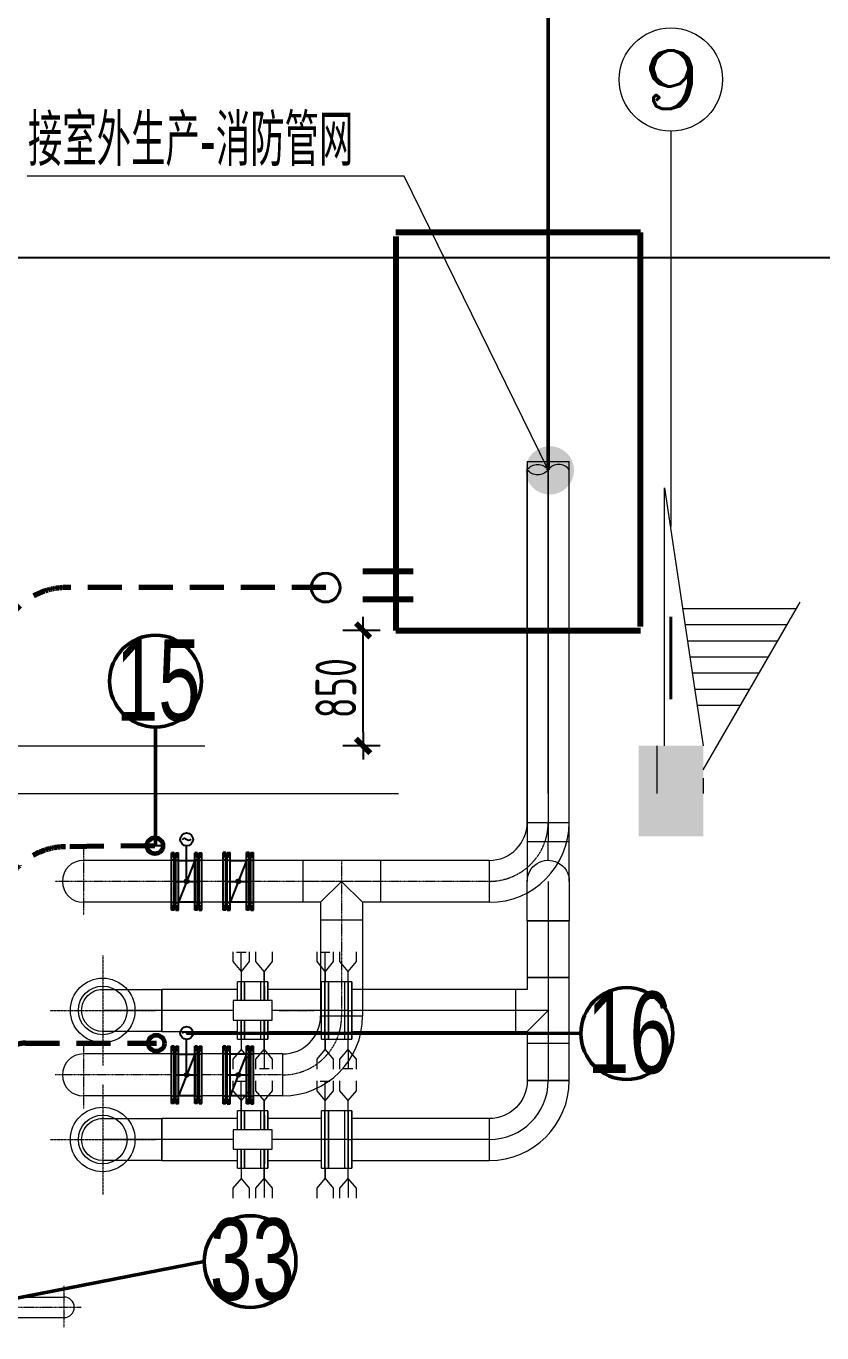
# Model space of a CAD drawing. Header units: millimetres. Extents: x -705761 to 1364679, y -410401 to 446404.
# Drawn here: x -505754 to -499900, y -93573 to -83955 of the extents above; entities that cross this region are included whole.
import ezdxf
from ezdxf.enums import TextEntityAlignment as Align

# ---------------------------------------------------------------- set-up
doc = ezdxf.new("R2010")
doc.units = ezdxf.units.MM
for name, pattern in [('( Dashed )', [0.75, 0.5, -0.25]), ('ACAD_ISO02W100', [15, 12, -3]), ('CENTER', [2, 1.25, -0.25, 0.25, -0.25]), ('DGN Style 4', [2.461354, 1.229908, -0.614954, 0.001537, -0.614954])]:
    doc.linetypes.add(name, pattern=pattern)
doc.layers.get('DEFPOINTS').update_dxf_attribs({"lineweight": 13})
for name, color, linetype, lineweight in [('000-新建生产消防水J1', 2, 'DGN Style 4', 0), ('AXIS', 3, 'Continuous', 13), ('AXIS_TEXT', 7, 'Continuous', 13), ('COLUMN', 7, 'Continuous', 13), ('DOTE', 1, 'Continuous', 13), ('P-J1-01002', 204, 'Continuous', 0), ('P-J1-01002-CLIN', 204, 'Continuous', 0), ('PUB_WALL', 255, 'Continuous', 13), ('STAIR', 2, 'Continuous', 13), ('WALL', 255, 'Continuous', 13), ('W－防水套管', 30, 'Continuous', 13), ('图框', 7, 'Continuous', 13), ('消防水池补水管', 200, 'Continuous', 53), ('消防水管', 6, 'Continuous', 53), ('自动化布置', 4, 'Continuous', 13), ('自动化文字', 255, 'Continuous', 35)]:
    doc.layers.add(name, color=color, linetype=linetype, lineweight=lineweight)
doc.layers.add('YQ_DIM', color=3, linetype='Continuous')
doc.layers.add('水HH-文字说明', color=7, linetype='Continuous')
doc.styles.add('_TCH_AXIS', font='complex.shx', dxfattribs={"bigfont": 'gbcbig.shx'})
doc.styles.add('BSIET 400', font='BSDI_XW.shx', dxfattribs={"width": 0.7, "height": 400, "bigfont": 'BSDI_HZ.shx'})
doc.styles.add('COMPLEX', font='ROS.shx', dxfattribs={"width": 0.7, "bigfont": 'HzTXT.shx'})
doc.styles.add('YQ_DIM', font='Superos.shx', dxfattribs={"width": 0.8, "bigfont": 'hzdx.shx'})
doc.styles.add('首钢设计院H5', font='ROS.shx', dxfattribs={"width": 0.7, "height": 5, "bigfont": 'HzTXT.shx'})
doc.dimstyles.new('yq75', dxfattribs={"dimscale": 75, "dimtxt": 3, "dimasz": 1, "dimexe": 1.5, "dimexo": 3, "dimgap": 0.5, "dimtad": 1, "dimdec": 0, "dimdsep": 46, "dimtxsty": 'YQ_DIM', "dimblk": 'YQTICK', "dimcen": 0, "dimclrd": 256, "dimclre": 256, "dimclrt": 7, "dimadec": 1, "dimazin": 2, "dimtfac": 1, "dimtdec": 4, "dimtix": 1, "dimtmove": 2, "dimatfit": 2, "dimfxl": 1, "dimtolj": 1, "dimtzin": 0, "dimarcsym": 0})
doc.dimstyles.new('yqi100', dxfattribs={"dimscale": 100, "dimtxt": 3, "dimasz": 1, "dimexe": 1.5, "dimexo": 3, "dimgap": 0.5, "dimtad": 1, "dimdec": 1, "dimdsep": 46, "dimtxsty": 'YQ_DIM', "dimblk": 'YQTICK', "dimcen": 0, "dimclrd": 256, "dimclre": 256, "dimclrt": 7, "dimadec": 1, "dimazin": 2, "dimtfac": 1, "dimtdec": 4, "dimtix": 1, "dimtmove": 2, "dimatfit": 2, "dimfxl": 1, "dimtolj": 1, "dimtzin": 0, "dimarcsym": 0})

# ---------------------------------------------------------------- blocks, each defined once
blk = doc.blocks.new('YQTICK')
blk.add_line((-1, 0), (1, 0))
at = {"const_width": 0.4}
blk.add_lwpolyline([(0.53, 0.53), (-0.53, -0.53)], dxfattribs=at)
blk = doc.blocks.new('*D169')
at = {"layer": 'DEFPOINTS', "color": 0, "lineweight": 40, "transparency": 16777216}
for p in [(-495880.6, -84728.6), (-552880.6, -85219), (-552880.6, -85660.9)]:
    blk.add_point(p, dxfattribs=at)
at = {"layer": 'YQ_DIM', "lineweight": -2, "transparency": 16777216}
for p, q in [((-495880.6, -84953.6), (-495880.6, -85773.4)), ((-552880.6, -85444), (-552880.6, -85773.4)), ((-495955.6, -85660.9), (-552805.6, -85660.9))]:
    blk.add_line(p, q, dxfattribs=at)
at = {"layer": 'YQ_DIM', "lineweight": -2, "transparency": 16777216, "xscale": 75, "yscale": 75, "zscale": 75, "rotation": 180}
blk.add_blockref('YQTICK', (-552880.6, -85660.9), dxfattribs=at)
at = {"layer": 'YQ_DIM', "lineweight": -2, "transparency": 16777216, "xscale": 75, "yscale": 75, "zscale": 75}
blk.add_blockref('YQTICK', (-495880.6, -85660.9), dxfattribs=at)
at = {"layer": 'YQ_DIM', "color": 7, "lineweight": 15, "transparency": 16777216, "insert": (-522955.6, -85424.6), "char_height": 225, "attachment_point": 5, "style": 'YQ_DIM'}
blk.add_mtext('\\A1;57000', dxfattribs=at)
blk = doc.blocks.new('_FZH')
blk.add_solid([(-0.5, -0.5), (0.5, -0.5), (-0.5, 0.5), (0.5, 0.5)])
blk = doc.blocks.new('_AXISO')
blk.add_circle((0, 0), 0.5)
at = {"layer": 'AXIS_TEXT', "style": 'COMPLEX', "width": 1.470588}
blk.add_attdef('A', text='', height=0.56, dxfattribs=at).set_placement((0.25, -0.28), (0.25, -0.28), align=Align.FIT)
blk = doc.blocks.new('A$C00B17DD8')
h = blk.add_hatch(color=256)
edge = h.paths.add_edge_path()
edge.add_arc((0, 0), 15, 0, 360)
for p, q in [((-118, -222), (-118, 222)), ((-96, 222), (-118, 222)), ((-96, -222), (-96, 222)), ((-85, 222), (-63, 222)), ((-85, -222), (-85, 222)), ((-63, -222), (-63, 222)), ((0, 0), (0, 275)), ((63, -222), (63, 222)), ((85, 222), (63, 222)), ((85, -222), (85, 222)), ((96, 222), (118, 222)), ((96, -222), (96, 222)), ((118, -222), (118, 222)), ((63, 162), (-63, -162)), ((-63, 162), (63, 162)), ((-63, -162), (-63, 162)), ((63, 162), (63, -162)), ((63, -162), (-63, -162)), ((-96, -222), (-118, -222)), ((-85, -222), (-63, -222)), ((85, -222), (63, -222)), ((96, -222), (118, -222))]:
    blk.add_line(p, q)
at = {"linetype": 'ACAD_ISO02W100', "ltscale": 0.5}
for p, q in [((-96, 211), (-118, 211)), ((-85, 211), (-63, 211)), ((85, 211), (63, 211)), ((96, 211), (118, 211)), ((-96, 189), (-118, 189)), ((-92, 164), (-118, 164)), ((-89, 164), (-63, 164)), ((-85, 189), (-63, 189)), ((85, 189), (63, 189)), ((89, 164), (63, 164)), ((92, 164), (118, 164)), ((96, 189), (118, 189)), ((-92, -164), (-118, -164)), ((-96, -189), (-118, -189)), ((-89, -164), (-63, -164)), ((-85, -189), (-63, -189)), ((89, -164), (63, -164)), ((85, -189), (63, -189)), ((92, -164), (118, -164)), ((96, -189), (118, -189)), ((-96, -211), (-118, -211)), ((-85, -211), (-63, -211)), ((85, -211), (63, -211)), ((96, -211), (118, -211))]:
    blk.add_line(p, q, dxfattribs=at)
at = {"color": 1, "linetype": 'CENTER', "ltscale": 5}
for p, q in [((-96, 200), (-118, 200)), ((-85, 200), (-63, 200)), ((85, 200), (63, 200)), ((96, 200), (118, 200)), ((-89, 0), (89, 0)), ((-96, -200), (-118, -200)), ((-85, -200), (-63, -200)), ((85, -200), (63, -200)), ((96, -200), (118, -200))]:
    blk.add_line(p, q, dxfattribs=at)
for centre, radius in [((0, 325), 50), ((0, 0), 15)]:
    blk.add_circle(centre, radius)
blk.add_spline([(-33, 324), (-16, 334), (1, 324), (16, 318), (34, 328)], degree=3)
blk = doc.blocks.new('A$C66B76F9D')
h = blk.add_hatch(color=256)
edge = h.paths.add_edge_path()
edge.add_arc((0, 0), 15, 0, 360)
for p, q in [((-118, -222.5), (-118, 222.5)), ((-96, 222.5), (-118, 222.5)), ((-96, -222.5), (-96, 222.5)), ((-85, 222.5), (-63, 222.5)), ((-85, -222.5), (-85, 222.5)), ((-63, -222.5), (-63, 222.5)), ((63, -222.5), (63, 222.5)), ((85, 222.5), (63, 222.5)), ((85, -222.5), (85, 222.5)), ((96, 222.5), (118, 222.5)), ((96, -222.5), (96, 222.5)), ((118, -222.5), (118, 222.5)), ((-96, 189), (-92, 185)), ((-92, -185), (-92, 185)), ((-85, 189), (-89, 185)), ((-89, -185), (-89, 185)), ((63, 162.5), (-63, -162.5)), ((-63, 162.5), (63, 162.5)), ((-63, -162.5), (-63, 162.5)), ((63, 162.5), (63, -162.5)), ((85, 189), (89, 185)), ((89, -185), (89, 185)), ((96, 189), (92, 185)), ((92, -185), (92, 185)), ((-96, -189), (-92, -185)), ((-85, -189), (-89, -185)), ((63, -162.5), (-63, -162.5)), ((85, -189), (89, -185)), ((96, -189), (92, -185)), ((-96, -222.5), (-118, -222.5)), ((-85, -222.5), (-63, -222.5)), ((85, -222.5), (63, -222.5)), ((96, -222.5), (118, -222.5))]:
    blk.add_line(p, q)
at = {"linetype": 'ACAD_ISO02W100', "ltscale": 0.5}
for p, q in [((-96, 211), (-118, 211)), ((-85, 211), (-63, 211)), ((85, 211), (63, 211)), ((96, 211), (118, 211)), ((-96, 189), (-118, 189)), ((-92, 164), (-118, 164)), ((-89, 164), (-63, 164)), ((-85, 189), (-63, 189)), ((85, 189), (63, 189)), ((89, 164), (63, 164)), ((92, 164), (118, 164)), ((96, 189), (118, 189)), ((-92, -164), (-118, -164)), ((-96, -189), (-118, -189)), ((-89, -164), (-63, -164)), ((-85, -189), (-63, -189)), ((89, -164), (63, -164)), ((85, -189), (63, -189)), ((92, -164), (118, -164)), ((96, -189), (118, -189)), ((-96, -211), (-118, -211)), ((-85, -211), (-63, -211)), ((85, -211), (63, -211)), ((96, -211), (118, -211))]:
    blk.add_line(p, q, dxfattribs=at)
at = {"color": 1, "linetype": 'CENTER', "ltscale": 5}
for p, q in [((-96, 200), (-118, 200)), ((-85, 200), (-63, 200)), ((85, 200), (63, 200)), ((96, 200), (118, 200)), ((-89, 0), (89, 0)), ((-96, -200), (-118, -200)), ((-85, -200), (-63, -200)), ((85, -200), (63, -200)), ((96, -200), (118, -200))]:
    blk.add_line(p, q, dxfattribs=at)
blk.add_circle((0, 0), 15)
blk = doc.blocks.new('A$C360E764D')
at = {"layer": 'P-J1-01002', "ltscale": 1000}
for p, q in [((-1112, 2553), (-1112, -395)), ((-787, -395), (-787, 2553)), ((-1112, -1005), (-1112, -1446)), ((-787, -1446), (-787, -1005)), ((-3328, -1398), (-3328, -1250)), ((-2678, -1398), (-2678, -1250)), ((-3329, -1478), (-3355, -1478)), ((-3328, -1511), (-3329, -1511)), ((-3150, -1478), (-3328, -1478)), ((-3148, -1511), (-3150, -1511)), ((-3122, -1478), (-3148, -1478)), ((-2679, -1478), (-2705, -1478)), ((-2678, -1511), (-2679, -1511)), ((-2500, -1478), (-2678, -1478)), ((-2498, -1511), (-2500, -1511)), ((-2472, -1478), (-2498, -1478)), ((-1112, -1446), (-1112, -1538)), ((-787, -1954), (-787, -1446)), ((-3355, -1538), (-3943, -1538)), ((-2705, -1538), (-3122, -1538)), ((-1204, -1538), (-2472, -1538)), ((-1112, -1538), (-1204, -1538)), ((-3943, -1862), (-3355, -1862)), ((-3355, -1922), (-3329, -1922)), ((-3329, -1889), (-3328, -1889)), ((-3328, -1922), (-3150, -1922)), ((-3150, -1889), (-3148, -1889)), ((-3148, -1922), (-3122, -1922)), ((-3122, -1862), (-2705, -1862)), ((-2705, -1922), (-2679, -1922)), ((-2679, -1889), (-2678, -1889)), ((-2678, -1922), (-2500, -1922)), ((-2500, -1889), (-2498, -1889)), ((-2498, -1922), (-2472, -1922)), ((-2472, -1862), (-1204, -1862)), ((-1204, -1862), (-1112, -1862)), ((-1112, -1862), (-1112, -1954)), ((-3150, -2002), (-3150, -2150)), ((-2500, -2002), (-2500, -2150)), ((-1112, -1954), (-1112, -2243)), ((-787, -2243), (-787, -1954)), ((-3328, -2478), (-3328, -2250)), ((-2678, -2478), (-2678, -2250)), ((-3329, -2478), (-3355, -2478)), ((-3328, -2511), (-3329, -2511)), ((-3150, -2478), (-3328, -2478)), ((-3148, -2511), (-3150, -2511)), ((-3122, -2478), (-3148, -2478)), ((-2679, -2478), (-2705, -2478)), ((-2678, -2511), (-2679, -2511)), ((-2526, -2478), (-2678, -2478)), ((-2500, -2478), (-2526, -2478)), ((-2498, -2511), (-2500, -2511)), ((-2472, -2478), (-2498, -2478)), ((-3355, -2538), (-3943, -2538)), ((-2705, -2538), (-3122, -2538)), ((-1407, -2538), (-2472, -2538)), ((-3943, -2862), (-3355, -2862)), ((-3355, -2922), (-3329, -2922)), ((-3329, -2889), (-3328, -2889)), ((-3328, -2922), (-3150, -2922)), ((-3150, -2889), (-3148, -2889)), ((-3148, -2922), (-3122, -2922)), ((-3122, -2862), (-2705, -2862)), ((-2705, -2922), (-2679, -2922)), ((-2679, -2889), (-2678, -2889)), ((-2678, -2922), (-2526, -2922)), ((-2526, -2922), (-2500, -2922)), ((-2500, -2889), (-2498, -2889)), ((-2498, -2922), (-2472, -2922)), ((-2472, -2862), (-1407, -2862)), ((-3150, -3002), (-3150, -3150)), ((-2500, -3002), (-2500, -3150))]:
    blk.add_line(p, q, dxfattribs=at)
at = {"layer": 'P-J1-01002', "ltscale": 1000, "flags": 128}
for points in [[(-1112, 2553), (-787, 2553)], [(-787, -395), (-1112, -395)], [(-1112, -395), (-1112, -700)], [(-787, -700), (-787, -395)], [(-1112, -1005), (-1112, -700)], [(-787, -700), (-787, -1005)], [(-1112, -1005), (-787, -1005)], [(-950, -1005), (-1112, -1005)], [(-787, -1005), (-950, -1005)], [(-3392, -1246), (-3392, -1322), (-3329, -1398), (-3329, -1624)], [(-3290, -1250), (-3365, -1250)], [(-3265, -1246), (-3265, -1322), (-3328, -1398), (-3328, -1478)], [(-3150, -1478), (-3150, -1398), (-3213, -1322), (-3213, -1246)], [(-3148, -1511), (-3148, -1398), (-3085, -1322), (-3085, -1246)], [(-2742, -1246), (-2742, -1322), (-2679, -1398), (-2679, -1511)], [(-2640, -1250), (-2715, -1250)], [(-2615, -1246), (-2615, -1322), (-2678, -1398), (-2678, -1478)], [(-2563, -2154), (-2563, -2078), (-2500, -2002), (-2500, -1398), (-2563, -1322), (-2563, -1246)], [(-2498, -1511), (-2498, -1398), (-2435, -1322), (-2435, -1246)], [(-3355, -1624), (-3355, -1478)], [(-3329, -1478), (-3329, -1624)], [(-3329, -1624), (-3329, -1478)], [(-3329, -1624), (-3329, -1511)], [(-3328, -1624), (-3328, -1478)], [(-3302, -1478), (-3302, -1624)], [(-3302, -1624), (-3302, -1478)], [(-3176, -1624), (-3176, -1478)], [(-3150, -1478), (-3150, -1624)], [(-3150, -1624), (-3150, -1478)], [(-3150, -1624), (-3150, -1511)], [(-3148, -1624), (-3148, -1478)], [(-3148, -1511), (-3148, -1624)], [(-3122, -1478), (-3122, -1624)], [(-3122, -1624), (-3122, -1478)], [(-2705, -1922), (-2705, -1478)], [(-2679, -1478), (-2679, -1922)], [(-2679, -1922), (-2679, -1478)], [(-2679, -1889), (-2679, -1511)], [(-2678, -1922), (-2678, -1478)], [(-2652, -1478), (-2652, -1700)], [(-2652, -1700), (-2652, -1478)], [(-2526, -1922), (-2526, -1478)], [(-2500, -1478), (-2500, -1922)], [(-2500, -1922), (-2500, -1478)], [(-2500, -1889), (-2500, -1511)], [(-2498, -1922), (-2498, -1478)], [(-2498, -1511), (-2498, -1889)], [(-2472, -1478), (-2472, -1922)], [(-2472, -1922), (-2472, -1478)], [(-787, -1446), (-1112, -1446)], [(-1112, -1446), (-950, -1446)], [(-950, -1446), (-787, -1446)], [(-4400, -1538), (-3943, -1538)], [(-3943, -1538), (-3943, -1700)], [(-3943, -1862), (-3943, -1538)], [(-3122, -1624), (-3122, -1538)], [(-2705, -1862), (-2705, -1538)], [(-2472, -1862), (-2472, -1538)], [(-1204, -1538), (-1204, -1862)], [(-3943, -1700), (-3943, -1862)], [(-3087, -1776), (-3087, -1624), (-3391, -1624), (-3391, -1776), (-3087, -1776)], [(-2652, -1700), (-2652, -1922)], [(-2652, -1922), (-2652, -1700)], [(-950, -1700), (-1112, -1862)], [(-3329, -1776), (-3329, -2002), (-3392, -2078), (-3392, -2154)], [(-3355, -1922), (-3355, -1776)], [(-3329, -1776), (-3329, -1922)], [(-3329, -1922), (-3329, -1776)], [(-3329, -1889), (-3329, -1776)], [(-3328, -1922), (-3328, -1776)], [(-3302, -1776), (-3302, -1922)], [(-3302, -1922), (-3302, -1776)], [(-3176, -1922), (-3176, -1776)], [(-3150, -1776), (-3150, -1922)], [(-3150, -1922), (-3150, -1776)], [(-3150, -1889), (-3150, -1776)], [(-3148, -1922), (-3148, -1776)], [(-3148, -1776), (-3148, -1889)], [(-3122, -1776), (-3122, -1922)], [(-3122, -1922), (-3122, -1776)], [(-3122, -1862), (-3122, -1776)], [(-3943, -1862), (-4400, -1862)], [(-3328, -1922), (-3328, -2002), (-3265, -2078), (-3265, -2154)], [(-3213, -2154), (-3213, -2078), (-3150, -2002), (-3150, -1922)], [(-3085, -2154), (-3085, -2078), (-3148, -2002), (-3148, -1889)], [(-2679, -1889), (-2679, -2002), (-2742, -2078), (-2742, -2154)], [(-2678, -1922), (-2678, -2002), (-2615, -2078), (-2615, -2154)], [(-2435, -2154), (-2435, -2078), (-2498, -2002), (-2498, -1889)], [(-1112, -1954), (-787, -1954)], [(-1112, -1954), (-950, -1954)], [(-950, -1954), (-787, -1954)], [(-3187, -2150), (-3112, -2150)], [(-2538, -2150), (-2462, -2150)], [(-3392, -2246), (-3392, -2322), (-3329, -2398), (-3329, -2624)], [(-3290, -2250), (-3365, -2250)], [(-3265, -2246), (-3265, -2322), (-3328, -2398)], [(-3150, -2478), (-3150, -2398), (-3213, -2322), (-3213, -2246)], [(-3148, -2511), (-3148, -2398), (-3085, -2322), (-3085, -2246)], [(-2742, -2246), (-2742, -2322), (-2679, -2398), (-2679, -2511)], [(-2640, -2250), (-2715, -2250)], [(-2615, -2246), (-2615, -2322), (-2678, -2398)], [(-2563, -3154), (-2563, -3078), (-2500, -3002), (-2500, -2398), (-2563, -2322), (-2563, -2246)], [(-2498, -2511), (-2498, -2398), (-2435, -2322), (-2435, -2246)], [(-1112, -2243), (-787, -2243)], [(-787, -2243), (-1112, -2243)], [(-3355, -2624), (-3355, -2478)], [(-3329, -2478), (-3329, -2624)], [(-3329, -2624), (-3329, -2478)], [(-3329, -2624), (-3329, -2511)], [(-3328, -2624), (-3328, -2478)], [(-3302, -2478), (-3302, -2624)], [(-3302, -2624), (-3302, -2478)], [(-3176, -2624), (-3176, -2478)], [(-3150, -2478), (-3150, -2624)], [(-3150, -2624), (-3150, -2478)], [(-3150, -2624), (-3150, -2511)], [(-3148, -2624), (-3148, -2478)], [(-3148, -2511), (-3148, -2624)], [(-3122, -2478), (-3122, -2624)], [(-3122, -2624), (-3122, -2478)], [(-2705, -2922), (-2705, -2478)], [(-2679, -2478), (-2679, -2922)], [(-2679, -2922), (-2679, -2478)], [(-2679, -2889), (-2679, -2511)], [(-2678, -2922), (-2678, -2478)], [(-2652, -2478), (-2652, -2700)], [(-2652, -2700), (-2652, -2478)], [(-2526, -2922), (-2526, -2478)], [(-2500, -2478), (-2500, -2922)], [(-2500, -2922), (-2500, -2478)], [(-2500, -2889), (-2500, -2511)], [(-2498, -2922), (-2498, -2478)], [(-2498, -2511), (-2498, -2889)], [(-2472, -2478), (-2472, -2922)], [(-2472, -2922), (-2472, -2478)], [(-4400, -2538), (-3943, -2538)], [(-3943, -2538), (-3943, -2700)], [(-3943, -2862), (-3943, -2538)], [(-3087, -2776), (-3087, -2624), (-3391, -2624), (-3391, -2776), (-3087, -2776)], [(-3122, -2624), (-3122, -2538)], [(-2705, -2862), (-2705, -2538)], [(-2472, -2862), (-2472, -2538)], [(-1407, -2538), (-1407, -2862)], [(-3943, -2700), (-3943, -2862)], [(-2652, -2700), (-2652, -2922)], [(-2652, -2922), (-2652, -2700)], [(-3329, -2776), (-3329, -3002), (-3392, -3078), (-3392, -3154)], [(-3355, -2922), (-3355, -2776)], [(-3329, -2776), (-3329, -2922)], [(-3329, -2922), (-3329, -2776)], [(-3329, -2889), (-3329, -2776)], [(-3328, -2922), (-3328, -2776)], [(-3302, -2776), (-3302, -2922)], [(-3302, -2922), (-3302, -2776)], [(-3176, -2922), (-3176, -2776)], [(-3150, -2776), (-3150, -2922)], [(-3150, -2922), (-3150, -2776)], [(-3150, -2889), (-3150, -2776)], [(-3148, -2922), (-3148, -2776)], [(-3148, -2776), (-3148, -2889)], [(-3122, -2862), (-3122, -2776)], [(-3122, -2776), (-3122, -2922)], [(-3122, -2922), (-3122, -2776)], [(-3943, -2862), (-4400, -2862)], [(-3328, -2922), (-3328, -3002), (-3265, -3078), (-3265, -3154)], [(-3213, -3154), (-3213, -3078), (-3150, -3002), (-3150, -2922)], [(-3085, -3154), (-3085, -3078), (-3148, -3002), (-3148, -2889)], [(-2679, -2889), (-2679, -3002), (-2742, -3078), (-2742, -3154)], [(-2678, -2922), (-2678, -3002), (-2615, -3078), (-2615, -3154)], [(-2435, -3154), (-2435, -3078), (-2498, -3002), (-2498, -2889)]]:
    blk.add_lwpolyline(points, dxfattribs=at)
at = {"layer": 'P-J1-01002', "ltscale": 1000, "extrusion": (0, 0, -1)}
for centre, radius, start, end in [((950, -700), 163, 360, 116.5651), ((950, -700), 163, 116.5651, 180), ((4400, -1700), 163, 360, 90.0031), ((4400, -1700), 163, 270, 360), ((1407, -2243), 295, 180, 270), ((4400, -2700), 163, 360, 90.0031), ((4400, -2700), 163, 270, 360)]:
    blk.add_arc(centre, radius, start, end, dxfattribs=at)
at = {"layer": 'P-J1-01002', "ltscale": 1000}
blk.add_arc((-1407, -2243), 620, 270, 0, dxfattribs=at)
for p in [(-3328, -2398), (-2678, -2398)]:
    blk.add_point(p, dxfattribs=at)
at = {"layer": 'P-J1-01002-CLIN', "ltscale": 1000}
for p, q in [((-950, 2553), (-950, -395)), ((-950, -1005), (-950, -1446)), ((-950, -1446), (-950, -1700)), ((-3391, -1700), (-3943, -1700)), ((-2705, -1700), (-3087, -1700)), ((-2679, -1700), (-2705, -1700)), ((-2526, -1700), (-2678, -1700)), ((-2500, -1700), (-2526, -1700)), ((-2498, -1700), (-2472, -1700)), ((-1204, -1700), (-2472, -1700)), ((-950, -1700), (-1204, -1700)), ((-950, -1700), (-950, -1954)), ((-950, -1954), (-950, -2243)), ((-3391, -2700), (-3943, -2700)), ((-2705, -2700), (-3087, -2700)), ((-2679, -2700), (-2705, -2700)), ((-2526, -2700), (-2678, -2700)), ((-2500, -2700), (-2526, -2700)), ((-2498, -2700), (-2472, -2700)), ((-1407, -2700), (-2472, -2700))]:
    blk.add_line(p, q, dxfattribs=at)
at = {"layer": 'P-J1-01002-CLIN', "ltscale": 1000, "flags": 128}
for points in [[(-950, -538), (-950, -395)], [(-950, -700), (-950, -1005)], [(-3943, -1700), (-4400, -1700)], [(-3943, -2700), (-4400, -2700)]]:
    blk.add_lwpolyline(points, dxfattribs=at)
at = {"layer": 'P-J1-01002-CLIN', "ltscale": 1000}
blk.add_arc((-1407, -2243), 457, 270, 0, dxfattribs=at)
blk = doc.blocks.new('*D183')
at = {"layer": 'DEFPOINTS', "color": 0, "lineweight": 40, "transparency": 16777216}
for p in [(-503275.3, -88402.8), (-502848.6, -88402.8), (-502848.6, -89252.8)]:
    blk.add_point(p, dxfattribs=at)
at = {"layer": 'YQ_DIM', "color": 4, "lineweight": -2, "transparency": 16777216}
for p, q in [((-503148.6, -88402.8), (-503425.3, -88402.8)), ((-503275.3, -89152.8), (-503275.3, -88502.8)), ((-503148.6, -89252.8), (-503425.3, -89252.8))]:
    blk.add_line(p, q, dxfattribs=at)
at = {"layer": 'YQ_DIM', "color": 4, "lineweight": -2, "transparency": 16777216, "xscale": 100, "yscale": 100, "zscale": 100}
for p, rotation in [((-503275.3, -88402.8), 90), ((-503275.3, -89252.8), 270)]:
    blk.add_blockref('YQTICK', p, dxfattribs=dict(at, rotation=rotation))
at = {"layer": 'YQ_DIM', "color": 4, "lineweight": 35, "transparency": 16777216, "insert": (-503475.3, -88827.8), "char_height": 300, "attachment_point": 5, "rotation": 90, "style": 'YQ_DIM'}
blk.add_mtext('\\A1;850', dxfattribs=at)

msp = doc.modelspace()

# ---------------------------------------------------------------- hatches: boundary and pattern name
at = {"layer": '自动化文字', "lineweight": 40}
h = msp.add_hatch(color=1, dxfattribs=at)
h.dxf.hatch_style = 1
h.paths.add_polyline_path([(-502079.96, -87224.64, 1), (-501723.64, -87224.64, 1)])

# ---------------------------------------------------------------- linework, layer by layer
at = {"lineweight": 15}
for p, q in [((-500924.91, -88241.07), (-500087.54, -88241.07)), ((-500773.15, -89428.57), (-500060.65, -88194.48)), ((-500907.1, -88359.82), (-500156.1, -88359.82)), ((-500889.28, -88478.57), (-500224.66, -88478.57)), ((-500871.47, -88597.32), (-500293.22, -88597.32)), ((-500853.66, -88716.07), (-500361.78, -88716.07)), ((-500835.85, -88834.82), (-500430.34, -88834.82)), ((-500818.03, -88953.57), (-500498.91, -88953.57))]:
    msp.add_line(p, q, dxfattribs=at)
at = {"linetype": '( Dashed )', "lineweight": 70, "ltscale": 500}
msp.add_line((-504806.64, -89987.38), (-505464.97, -89995.08), dxfattribs=at)
msp.add_line((-504747.25, -89987.38), (-504806.64, -89987.38))
at = {"color": 1, "linetype": 'CENTER', "lineweight": 15, "ltscale": 5}
for p, q in [((-503433.15, -90095.32), (-503433.15, -90534.69)), ((-503148.15, -90249.69), (-503718.15, -90249.69))]:
    msp.add_line(p, q, dxfattribs=at)
at = {"lineweight": 15}
msp.add_lwpolyline([(-501913.15, -87219.74), (-502973.57, -85059.04), (-505747.17, -85059.04)], dxfattribs=at)
at = {"linetype": '( Dashed )', "lineweight": 70, "ltscale": 500}
for points in [[(-503550.21, -88087.53), (-505459.12, -88087.53, 0.4142136), (-505959.12, -88587.53), (-505959.12, -90495.05)], [(-506470.98, -100439.72), (-506434.12, -100439.72, 0.4142136), (-505959.12, -99964.72), (-505959.12, -91640.88, -0.4142136), (-505759.12, -91440.88), (-504796.14, -91440.88)]]:
    msp.add_lwpolyline(points, format="xyb", dxfattribs=at)
at = {"color": 1, "linetype": 'CENTER', "lineweight": 15, "ltscale": 5}
for centre in [(-502347.3, -89815.54), (-503867.3, -91240.54)]:
    msp.add_arc(centre, 434.15, 270, 0, dxfattribs=at)
at = {"linetype": '( Dashed )', "lineweight": 70, "ltscale": 500}
msp.add_arc((-505459.12, -90495.05), 500, 90.670262, 180, dxfattribs=at)
at = {"layer": '000-新建生产消防水J1', "color": 9, "linetype": 'Continuous', "lineweight": 15}
msp.add_line((-501913.15, -89604.32), (-501913.15, -85004.32), dxfattribs=at)
at = {"layer": 'AXIS', "color": 4, "lineweight": 50}
msp.add_line((-501913.15, -87219.74), (-501913.15, -83520.19), dxfattribs=at)
at = {"layer": 'AXIS', "lineweight": 15}
msp.add_line((-501010.65, -84728.58), (-501010.65, -87637.19), dxfattribs=at)
at = {"layer": 'DOTE', "color": 1, "linetype": 'CENTER', "lineweight": 15, "ltscale": 5}
for p, q in [((-501913.15, -87219.74), (-501913.15, -89815.54)), ((-505333.15, -90003.32), (-505333.15, -90496.06)), ((-502347.3, -90249.69), (-505539.4, -90249.69)), ((-503433.15, -90534.69), (-503433.15, -91240.54)), ((-503892.68, -91199.69), (-503638.62, -91199.69)), ((-505333.15, -91428.32), (-505333.15, -91921.06)), ((-504685.25, -91674.69), (-505539.4, -91674.69)), ((-504305.25, -91674.69), (-504461.05, -91674.69)), ((-503867.3, -91674.69), (-504081.05, -91674.69)), ((-505475.65, -93225.76), (-505475.65, -93535.54)), ((-506741.05, -93384.69), (-505348.54, -93384.69))]:
    msp.add_line(p, q, dxfattribs=at)
at = {"layer": 'PUB_WALL', "lineweight": 15}
for p, q in [((-540711.05, -89252.82), (-504440.15, -89252.82)), ((-501115.15, -89252.82), (-501115.15, -89604.32)), ((-501115.15, -89490.32), (-501115.15, -89604.32)), ((-500773.15, -89490.32), (-500773.15, -89604.32)), ((-552643.05, -89604.32), (-503015.15, -89604.32))]:
    msp.add_line(p, q, dxfattribs=at)
at = {"layer": 'STAIR', "lineweight": 15, "flags": 128}
for points in [[(-501058.15, -87352.82), (-500773.15, -89252.82)], [(-501058.15, -89252.82), (-501058.15, -87352.82)]]:
    msp.add_lwpolyline(points, dxfattribs=at)
at = {"layer": 'WALL', "lineweight": 15}
for p, q in [((-501115.15, -89490.32), (-501115.15, -89604.32)), ((-500773.15, -89490.32), (-500773.15, -89604.32))]:
    msp.add_line(p, q, dxfattribs=at)
at = {"layer": 'W－防水套管', "color": 1, "linetype": 'CENTER', "lineweight": 15}
for p, q in [((-505190.65, -90794.22), (-505190.65, -91605.17)), ((-505577.77, -91199.69), (-504803.52, -91199.69)), ((-505190.65, -91744.22), (-505190.65, -92555.17)), ((-505577.77, -92149.69), (-504803.52, -92149.69))]:
    msp.add_line(p, q, dxfattribs=at)
at = {"layer": 'W－防水套管', "lineweight": 15}
for centre, radius in [((-505190.65, -91199.69), 237.5), ((-505190.65, -91199.69), 179.07), ((-505190.65, -92149.69), 237.5), ((-505190.65, -92149.69), 179.07)]:
    msp.add_circle(centre, radius, dxfattribs=at)
at = {"layer": '图框', "lineweight": 40}
msp.add_line((-501010.65, -88302.82), (-501010.65, -88908.07), dxfattribs=at)
msp.add_circle((-503550.21, -88087.53), 106.02, dxfattribs=at)
at = {"layer": '消防水池补水管', "lineweight": 15}
for p, q in [((-502067.52, -89815.54), (-502067.52, -87219.74)), ((-501758.77, -89815.54), (-501758.77, -87219.74)), ((-502067.52, -89815.54), (-501758.77, -89815.54)), ((-504685.25, -90095.32), (-505333.15, -90095.32)), ((-503718.15, -90095.32), (-504461.05, -90095.32)), ((-503718.15, -90095.32), (-503718.15, -90404.07)), ((-503148.15, -90095.32), (-503718.15, -90095.32)), ((-502347.3, -90095.32), (-503148.15, -90095.32)), ((-503148.15, -90095.32), (-503148.15, -90404.07)), ((-502347.3, -90095.32), (-502347.3, -90404.07)), ((-503587.52, -90404.07), (-503433.15, -90249.69)), ((-503278.77, -90404.07), (-503433.15, -90249.69)), ((-504685.25, -90404.07), (-505333.15, -90404.07)), ((-503718.15, -90404.07), (-504461.05, -90404.07)), ((-503587.52, -90404.07), (-503718.15, -90404.07)), ((-503587.52, -90404.07), (-503587.52, -90534.69)), ((-503148.15, -90404.07), (-503278.77, -90404.07)), ((-503278.77, -90404.07), (-503278.77, -90534.69)), ((-502347.3, -90404.07), (-503148.15, -90404.07)), ((-503278.77, -90534.69), (-503587.52, -90534.69)), ((-503587.52, -90534.69), (-503587.52, -91240.54)), ((-503278.77, -90534.69), (-503278.77, -91240.54)), ((-503587.52, -91240.54), (-503278.77, -91240.54)), ((-504685.25, -91520.32), (-505333.15, -91520.32)), ((-504305.25, -91520.32), (-504461.05, -91520.32)), ((-503867.3, -91520.32), (-504081.05, -91520.32)), ((-503867.3, -91520.32), (-503867.3, -91829.07)), ((-504685.25, -91829.07), (-505333.15, -91829.07)), ((-504305.25, -91829.07), (-504461.05, -91829.07)), ((-503867.3, -91829.07), (-504081.05, -91829.07))]:
    msp.add_line(p, q, dxfattribs=at)
for centre, radius, start, end in [((-502347.3, -89815.54), 588.53, 270, 0), ((-502347.3, -89815.54), 279.77, 270, 0), ((-505333.15, -90249.69), 154.38, 90, 270), ((-503867.3, -91240.54), 588.53, 270, 0), ((-503867.3, -91240.54), 279.77, 270, 0), ((-505333.15, -91674.69), 154.38, 90, 270)]:
    msp.add_arc(centre, radius, start, end, dxfattribs=at)
at = {"layer": '消防水管', "lineweight": 15}
for p, q in [((-506741.05, -93309.17), (-505475.65, -93309.17)), ((-506741.05, -93460.22), (-505475.65, -93460.22))]:
    msp.add_line(p, q, dxfattribs=at)
msp.add_arc((-505475.65, -93384.69), 75.53, 270, 90, dxfattribs=at)
at = {"layer": '自动化布置', "color": 4, "linetype": 'ByBlock', "lineweight": 80}
for p, q in [((-501233.43, -85474.32), (-503033.43, -85474.32)), ((-501233.43, -88374.32), (-501233.43, -85474.32)), ((-503033.43, -85502.82), (-503033.43, -88402.82)), ((-502907.18, -87969.14), (-503276.87, -87969.14)), ((-502907.18, -88174.95), (-503276.87, -88174.95)), ((-503033.43, -88402.82), (-501233.43, -88402.82))]:
    msp.add_line(p, q, dxfattribs=at)
at = {"layer": '自动化文字', "color": 201, "lineweight": 50}
for p, q in [((-504802.62, -89113.83), (-504802.62, -89987.38)), ((-504573.28, -91366.97), (-501673.34, -91369.41))]:
    msp.add_line(p, q, dxfattribs=at)
at = {"layer": '自动化文字', "color": 4, "lineweight": 50}
msp.add_line((-506164.4, -93384.69), (-504444.68, -93048.57), dxfattribs=at)
at = {"layer": '自动化文字', "lineweight": 15}
msp.add_lwpolyline([(-501758.77, -87219.74, 0.5), (-501913.15, -87219.74, -0.5), (-502067.52, -87219.74, -0.5), (-501913.15, -87219.74)], format="xyb", dxfattribs=at)
at = {"layer": '自动化文字', "color": 201, "lineweight": 50}
for centre in [(-504802.62, -88775.91), (-501335.42, -91369.7)]:
    msp.add_circle(centre, 337.92, dxfattribs=at)
at = {"layer": '自动化文字', "color": 1, "lineweight": 60}
for centre in [(-504806.64, -89987.38), (-504796.14, -91440.88)]:
    msp.add_circle(centre, 59.39, dxfattribs=at)
at = {"layer": '自动化文字', "color": 4, "lineweight": 50}
msp.add_circle((-504106.76, -93048.57), 337.92, dxfattribs=at)

# ---------------------------------------------------------------- block references
at = {"lineweight": 15, "xscale": 0.95, "yscale": 0.95, "zscale": 0.95}
for name, p in [('A$C360E764D', (-501010.65, -89584.69)), ('A$C00B17DD8', (-504573.15, -90249.69)), ('A$C66B76F9D', (-504193.15, -90249.69)), ('A$C00B17DD8', (-504573.15, -91674.69)), ('A$C66B76F9D', (-504193.15, -91674.69))]:
    msp.add_blockref(name, p, dxfattribs=at)
at = {"layer": 'AXIS', "lineweight": 15}
ref = msp.add_blockref('_AXISO', (-501010.65, -84348.58), dxfattribs=dict(at, xscale=760, yscale=760, zscale=760))
ref.add_attrib('A', '9', dxfattribs={"layer": 'AXIS_TEXT', "height": 429.92, "style": '_TCH_AXIS', "width": 1.5}).set_placement((-501225.61, -84563.54), (-500795.69, -84563.54), align=Align.FIT)
at = {"layer": 'COLUMN', "lineweight": 15, "xscale": 475, "yscale": -665, "zscale": 475, "rotation": 180}
msp.add_blockref('_FZH', (-501010.65, -89584.69), dxfattribs=at)
at = {"layer": 'COLUMN', "lineweight": 15, "xscale": 475, "yscale": 665, "zscale": 475}
msp.add_blockref('_FZH', (-501010.65, -89584.69), dxfattribs=at)

# ---------------------------------------------------------------- texts
at = {"layer": '水HH-文字说明', "lineweight": 15, "style": 'BSIET 400', "width": 0.7}
msp.add_text('接室外生产-消防管网', height=380, dxfattribs=at).set_placement((-505739.9, -84984.16))
at = {"layer": '自动化文字', "color": 201, "lineweight": 50, "style": '首钢设计院H5', "width": 0.7}
for s, p in [('15', (-505094.55, -89067.44)), ('16', (-501627.35, -91661.23))]:
    msp.add_text(s, height=600, dxfattribs=at).set_placement(p)
at = {"layer": '自动化文字', "color": 4, "lineweight": 50, "style": '首钢设计院H5', "width": 0.7}
msp.add_text('33', height=600, dxfattribs=at).set_placement((-504402.69, -93330.19))

# ---------------------------------------------------------------- dimensions: what is measured, and where the dimension line sits
at = {"layer": 'YQ_DIM', "lineweight": 15}
dim = msp.add_linear_dim(base=(-552880.55, -85660.87), p1=(-495880.65, -84728.58), p2=(-552880.55, -85218.96), angle=180, dimstyle='yq75', dxfattribs=at)
dim.commit()
dim.dimension.update_dxf_attribs({"geometry": '*D169', "text_midpoint": (-522955.6, -85424.56), "dimtype": 160})
at = {"layer": 'YQ_DIM', "color": 4, "lineweight": 35}
dim = msp.add_linear_dim(base=(-503275.32, -88402.82), p1=(-502848.6, -89252.82), p2=(-502848.6, -88402.82), angle=90, dimstyle='yqi100', override={"dimclrd": 4, "dimclre": 4, "dimclrt": 4}, dxfattribs=at)
dim.commit()
dim.dimension.update_dxf_attribs({"geometry": '*D183', "text_midpoint": (-503475.32, -88827.82)})

doc.saveas('drawing.dxf')
